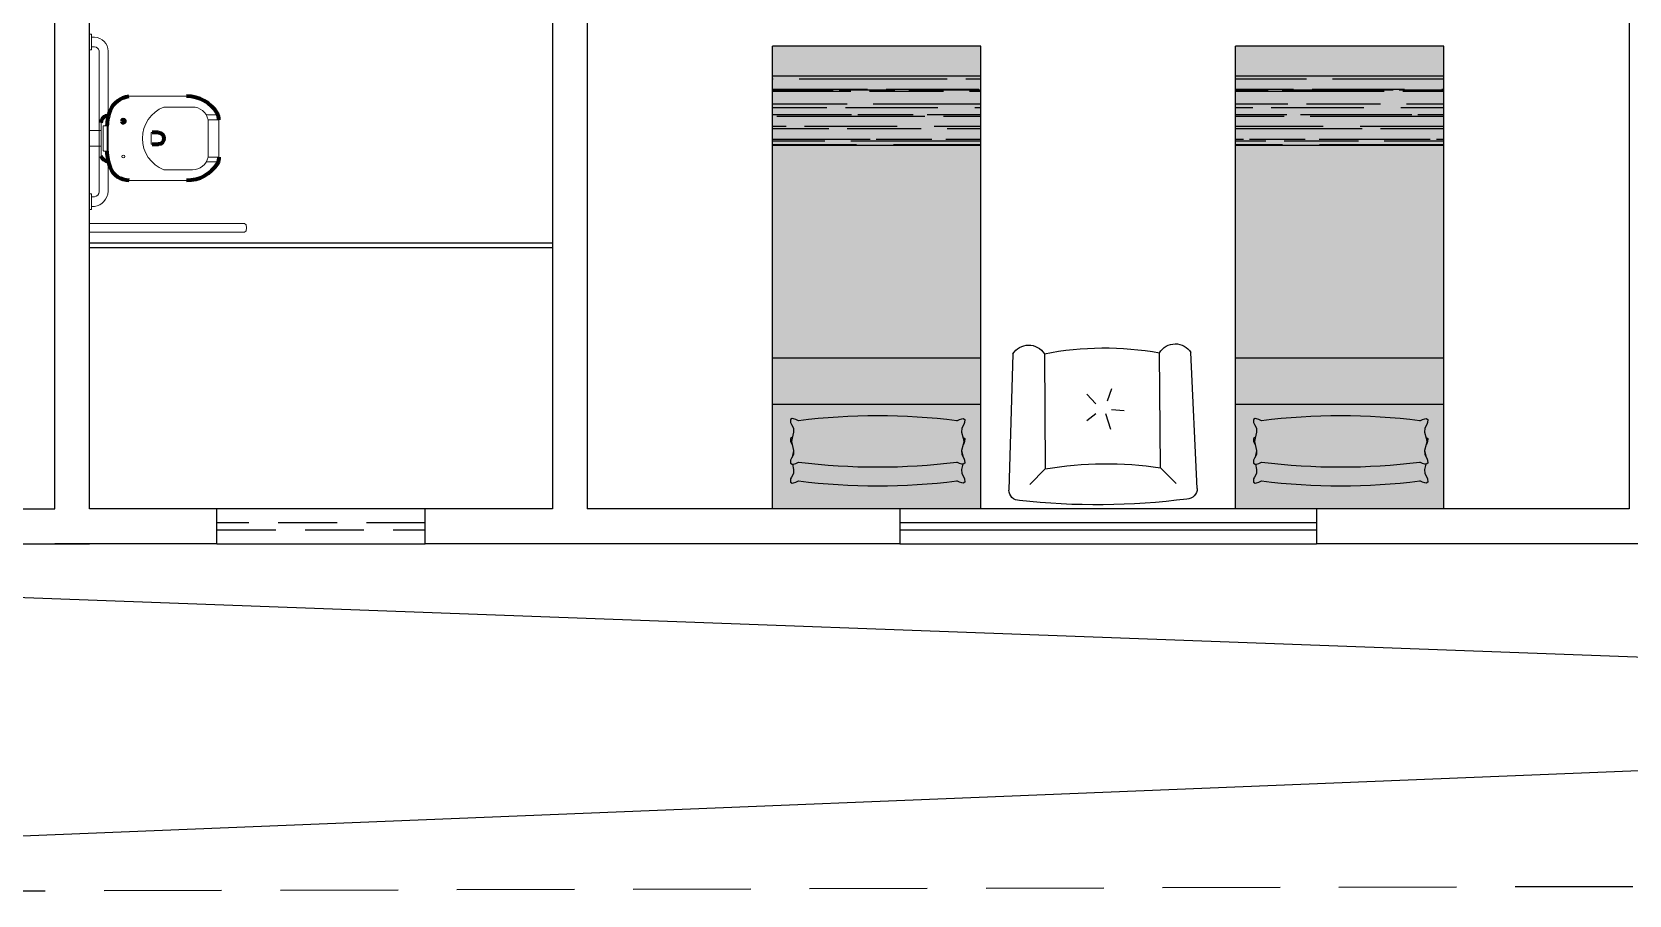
# Model space of a CAD drawing. Header units: centimetres. Extents: x 0 to 1084401, y -139216 to 99734.
# Drawn here: x 909690 to 910380, y 9725 to 10098 of the extents above; entities that cross this region are included whole.
import ezdxf

# ---------------------------------------------------------------- set-up
doc = ezdxf.new("R2010")
doc.units = ezdxf.units.CM
doc.header["$LTSCALE"] = 4
doc.linetypes.add('DASHED2', pattern=[9.524999999999999, 6.35, -3.175])
doc.linetypes.add('HIDDENX2', pattern=[19.049999999999997, 12.7, -6.35])
for name, color, linetype in [('0.1', 1, 'Continuous'), ('0.2', 2, 'Continuous'), ('0.4', 4, 'Continuous'), ('0.6', 6, 'Continuous'), ('AIT-LAY-HTC', 254, 'Continuous'), ('AIT-LAY-MOB', 2, 'Continuous'), ('PDF1_PH - Metal', 253, 'Continuous')]:
    doc.layers.add(name, color=color, linetype=linetype)
doc.layers.add('PDF1_PH - Alv Construir', color=6, linetype='Continuous', lineweight=40)

# ---------------------------------------------------------------- blocks, each defined once
blk = doc.blocks.new('Barra 3')
at = {"layer": 'PDF1_PH - Metal', "lineweight": 9}
for points in [[(19245.14185772219, 25719.83539646618), (19251.99860171888, 25719.83539646618), (19251.99860171888, 25718.97830346659), (19245.14185772219, 25718.97830346659)], [(19314.99755293517, 25719.83539646618), (19321.85473288964, 25719.83539646618), (19321.85473288964, 25718.97830346659), (19314.99755293517, 25718.97830346659)]]:
    blk.add_lwpolyline(points, close=True, dxfattribs=at)
for points in [[(19246.42749722157, 25717.69266396721), (19246.42749722157, 25718.97830346659)], [(19250.7129622195, 25717.69266396721), (19250.7129622195, 25718.97830346659)], [(19252.85569471847, 25715.54993146825), (19314.56900643537, 25715.54993146825)], [(19316.28319243454, 25717.69266396721), (19316.28319243454, 25718.97830346659)], [(19320.56909339026, 25717.69266396721), (19320.56909339026, 25718.97830346659)], [(19252.85569471847, 25711.69301297011), (19314.56900643537, 25711.69301297011)]]:
    blk.add_lwpolyline(points, dxfattribs=at)
for centre, radius, start, end in [((19253.42461139982, 25718.7625743121), 7.078440150872955, 188.6936103182999, 267.1299358179983), ((19253.00712313949, 25717.84408480383), 2.29914551384984, 183.773530933657, 266.2235994042778), ((19314.35059962556, 25717.91549670232), 6.222484964168509, 270.0360541296536, 357.9477482445207), ((19313.99598297072, 25717.76538724945), 2.288361905274916, 284.5016396748188, 358.1815433945518)]:
    blk.add_arc(centre, radius, start, end, dxfattribs=at)
blk = doc.blocks.new('bacia sanit')
at = {"layer": 'PDF1_PH - Metal', "lineweight": 9}
for points in [[(16873.71107896911, 24771.42362813914), (16898.99663033026, 24771.42362813914)], [(16889.13962487723, 24766.70918068363), (16889.56817137702, 24766.70918068363), (16889.99671787682, 24766.70918068363), (16890.42526437661, 24766.70918068363), (16890.8538108764, 24766.70918068363), (16899.42517683005, 24766.70918068363), (16899.85372332984, 24766.70918068363), (16900.28226982964, 24766.70918068363), (16900.71081632943, 24766.70918068363), (16901.13936282922, 24766.70918068363), (16901.56790932902, 24766.70918068363)], [(16912.78775159359, 24763.28080868529), (16907.66906866406, 24763.28080868529)], [(16861.71134101713, 24756.42362873082), (16856.56878301961, 24756.42362873082)], [(16861.71134101713, 24745.84860314918), (16861.71134101713, 24746.138076778), (16861.71134101713, 24759.85243668694), (16861.71134101713, 24760.70952968653)], [(16862.56843401671, 24758.13781472999), (16862.56843401671, 24757.7092682302), (16862.56843401671, 24757.2807217304), (16862.56843401671, 24748.70979173454), (16862.56843401671, 24748.28080927696), (16862.56843401671, 24747.85226277717)], [(16862.99698051651, 24747.42415223516), (16862.99698051651, 24747.42371627738), (16863.4255270163, 24747.42371627738), (16863.85407351609, 24747.42371627738), (16864.28262001589, 24747.42371627738), (16864.28262001589, 24752.99525673247), (16864.28262001589, 24758.56636122978), (16863.85407351609, 24758.56636122978), (16863.4255270163, 24758.56636122978), (16862.99698051651, 24758.56636122978)], [(16908.42508928349, 24761.13807618632), (16912.71055428142, 24761.13807618632), (16913.13910078121, 24761.13807618632)], [(16908.42508928349, 24761.13807618632), (16908.42508928349, 24760.70952968653), (16908.42508928349, 24760.28098318673), (16908.42508928349, 24759.85243668694), (16908.42508928349, 24759.42389018715), (16908.42508928349, 24758.99490772958), (16908.42508928349, 24758.56636122978), (16908.42508928349, 24758.13781472999), (16908.42508928349, 24757.7092682302), (16908.42508928349, 24757.2807217304), (16908.42508928349, 24756.85217523061), (16908.42508928349, 24756.42362873082)], [(16908.42508928349, 24756.42362873082), (16908.42508928349, 24755.99508223102), (16908.42508928349, 24755.56653573123), (16908.42508928349, 24755.13798923144), (16908.42508928349, 24754.70944273164), (16908.42508928349, 24754.28089623185), (16908.42508928349, 24753.85234973206), (16908.42508928349, 24753.42380323226), (16908.42508928349, 24752.99525673247), (16908.42508928349, 24752.56671023268), (16908.42508928349, 24752.13816373289), (16908.42508928349, 24751.70961723309), (16908.42508928349, 24751.2810707333), (16908.42508928349, 24750.85252423351), (16908.42508928349, 24749.99543123392)], [(16913.13910078121, 24761.13807618632), (16913.13910078121, 24760.70952968653), (16913.13910078121, 24760.28098318673), (16913.13910078121, 24759.85243668694), (16913.13910078121, 24759.42389018715), (16913.13910078121, 24758.99490772958), (16913.13910078121, 24758.56636122978), (16913.13910078121, 24758.13781472999), (16913.13910078121, 24757.7092682302), (16913.13910078121, 24757.2807217304), (16913.13910078121, 24756.85217523061), (16913.13910078121, 24756.42362873082), (16913.13910078121, 24755.99508223102), (16913.13910078121, 24755.56653573123), (16913.13910078121, 24755.13798923144), (16913.13910078121, 24754.70944273164), (16913.13910078121, 24754.28089623185), (16913.13910078121, 24753.85234973206), (16913.13910078121, 24753.42380323226), (16913.13910078121, 24752.99525673247), (16913.13910078121, 24752.56671023268), (16913.13910078121, 24752.13816373288), (16913.13910078121, 24751.70961723309), (16913.13910078121, 24751.2810707333), (16913.13910078121, 24750.85252423351), (16913.13910078121, 24750.42397773371), (16913.13910078121, 24749.99543123392), (16913.13910078121, 24749.56688473413), (16913.13910078121, 24749.13833823433), (16913.13910078121, 24748.70979173454), (16913.13910078121, 24748.28080927696), (16913.13910078121, 24747.85226277717), (16913.13910078121, 24747.42371627738), (16913.13910078121, 24746.99516977758), (16913.13910078121, 24746.56662327779), (16913.13910078121, 24746.138076778), (16913.13910078121, 24745.7095302782), (16913.13910078121, 24745.28098377841), (16913.13910078121, 24744.85243727862)], [(16861.71134101713, 24749.56688473413), (16856.56878301961, 24749.56688473413)], [(16884.42517742173, 24750.42397773371), (16883.99663092193, 24750.42397773371), (16883.56808442214, 24750.42397773371), (16883.56808442214, 24750.85252423351), (16883.56808442214, 24751.2810707333), (16883.56808442214, 24751.70961723309), (16883.56808442214, 24752.13816373288), (16883.56808442214, 24752.56671023268), (16883.56808442214, 24752.99525673247), (16883.56808442214, 24753.42380323226), (16883.56808442214, 24753.85234973206), (16883.56808442214, 24754.28089623185), (16883.56808442214, 24754.70944273164), (16883.56808442214, 24755.13798923144), (16883.56808442214, 24755.56653573123), (16883.99663092193, 24755.56653573123), (16883.99744104298, 24755.56734585228)], [(16908.42508928349, 24749.99543123392), (16908.42508928349, 24749.56688473413), (16908.42508928349, 24749.13833823433), (16908.42508928349, 24748.70979173454), (16908.42508928349, 24748.28080927696), (16908.42508928349, 24747.85226277717), (16908.42508928349, 24747.42371627738), (16908.42508928349, 24746.99516977758), (16908.42508928349, 24746.56662327779), (16908.42508928349, 24746.138076778), (16908.42508928349, 24745.7095302782), (16908.42508928349, 24745.28098377841), (16908.42508928349, 24744.85243727862)], [(16912.7877515936, 24742.70970477966), (16907.6148770092, 24742.70970477966)], [(16908.42508928349, 24744.85243727862), (16912.71055428142, 24744.85243727862), (16913.13910078121, 24744.85243727862)], [(16908.42508928349, 24744.85243727862), (16912.71055428142, 24744.85243727862), (16913.13910078121, 24744.85243727862)], [(16901.56790932902, 24739.28133278131), (16901.13936282922, 24739.28133278131), (16900.71081632943, 24739.28133278131), (16900.28226982964, 24739.28133278131), (16899.42517683005, 24739.28133278131), (16890.8538108764, 24739.28133278131), (16890.42526437661, 24739.28133278131), (16889.99671787682, 24739.28133278131), (16889.56817137702, 24739.28133278131), (16889.13962487723, 24739.28133278131)], [(16898.99663033026, 24734.5668853258), (16873.71107896911, 24734.5668853258)]]:
    blk.add_lwpolyline(points, dxfattribs=at)
at = {"layer": 'PDF1_PH - Metal', "lineweight": 211}
for points in [[(16913.13910078121, 24761.13807618632, 0.08652374986579098), (16912.5601488466, 24763.93430940064, 0.2649056019258861), (16898.99663033026, 24771.42362813914)], [(16913.13910078121, 24744.85243727862, -0.08652374986579098), (16912.5601488466, 24742.0562040643, -0.2649056019258861), (16898.99663033026, 24734.5668853258)]]:
    blk.add_lwpolyline(points, format="xyb", dxfattribs=at)
blk.add_lwpolyline([(16889.13962487723, 24752.99525673247), (16889.13962487723, 24752.99525673247), (16889.13962487723, 24752.99525673247)], dxfattribs=at)
at = {"layer": 'PDF1_PH - Metal', "lineweight": 9}
blk.add_circle((16871.35429119914, 24760.92358495753), 0.6430377285807504, dxfattribs=at)
at = {"layer": 'PDF1_PH - Metal', "lineweight": 211}
blk.add_circle((16871.35429119914, 24745.4954750072), 0.6430377285807504, dxfattribs=at)
for centre, radius, start, end in [((16873.97755076072, 24762.47483464584), 8.94849855074624, 90.32165930592623, 157.8055529537156), ((16890.78227264866, 24757.22271283105), 26.53369519454447, 161.0139296208047, 177.0973389625547), ((16864.79572645151, 24759.86013423894), 3.199203984476569, 88.16607237225546, 164.6032088854475), ((16885.37709123892, 26015.0748689311), 1259.508278705145, 269.9347230283288, 270.0652769716712), ((16885.37709123892, 23700.8345760275), 1049.590382611246, 89.92166763752519, 90.07833236247481), ((16886.54773971925, 24752.99569269004), 2.585261260353408, 275.8679396431668, 84.13206045255166), ((16864.7720442973, 24745.99333996359), 3.064123580200214, 177.2925714783312, 274.2592874148013), ((16892.19590696531, 24749.58474156546), 27.99681443693976, 184.4269647530196, 198.8012709750274), ((16875.20220854027, 24744.92084199191), 10.46077846249875, 204.6269905978502, 261.8048702837525)]:
    blk.add_arc(centre, radius, start, end, dxfattribs=at)
at = {"layer": 'PDF1_PH - Metal', "lineweight": 9}
for centre, radius, start, end in [((16894.39901415799, 24752.99525673247), 14.6878482339949, 110.9821810202764, 249.0178189797236), ((16901.64556657512, 24759.7991413133), 6.910475725114796, 11.17196656108775, 90.64388130159239), ((16862.9969805165, 24758.13781472999), 0.4285464997919917, 89.99999999951359, 180), ((16862.9969805165, 24747.85269873495), 0.4285464997919917, 180, 270.0000000004864), ((16901.64556657512, 24746.19137215165), 6.910475725128292, 269.3561186984086, 348.8280334388647)]:
    blk.add_arc(centre, radius, start, end, dxfattribs=at)
blk = doc.blocks.new('CAMA-SOLTEIRO')
h = blk.add_hatch()
h.set_pattern_fill('AR-RROOF', color=256, scale=0.08, style=0)
h.set_pattern_definition([(0, (-259.2971654992087, -62.25848343646964), (0.176, 0.08), [1.2, -0.16, 0.4, -0.08]), (0, (-259.1907654992087, -62.21848343646964), (-0.08, 0.1064), [0.24, -0.0264, 0.48, -0.06]), (0, (-259.2571654992087, -62.19048343646964), (0.416, 0.0536), [0.64, -0.112, 0.32, -0.08])])
h.paths.add_polyline_path([(0.4499999999999886, -1.569999999997059), (-0.4500000000000455, -1.569999999997044), (-0.4500000000000455, -1.869999999999941), (0.4499999999999886, -1.869999999999969)])
at = {"layer": 'AIT-LAY-HTC'}
h = blk.add_hatch(color=254, dxfattribs=at)
h.paths.add_polyline_path([(0.4499999999999886, -0.6535763996212509), (-0.4499999999999886, -0.6535763996212509), (-0.4499999999999886, -1.569999999997044), (0.4499999999999886, -1.569999999997044)])
h.paths.add_polyline_path([(0.4499999999999886, -2.131628207280301e-14), (-0.4499999999999886, -7.105427357601002e-15), (-0.4500000000000455, -0.4535763996212623), (0.4499999999999886, -0.4535763996212623)])
h.paths.add_polyline_path([(0.3716982436171747, -0.373121244349754), (0.3723867664295994, -0.3861706267807321), (0.3655536251368972, -0.390699628518469), (0.3589239480322135, -0.390246726289142), (0.3496964401738865, -0.3873305654911334), (0.3375292817262334, -0.3814624037465322, -0.06240135273612517), (-0.3458491167673401, -0.3814624037465322), (-0.3580162752151068, -0.3873305654911476), (-0.3672437830732633, -0.3902467262891278), (-0.3738734601780038, -0.3906996285184547), (-0.3807066014707061, -0.3861706267807179), (-0.3800180786582814, -0.3731212443497398), (-0.3760551388454587, -0.3650755000255188), (-0.3677125645626802, -0.3491925823837292), (-0.367078841438115, -0.3321323483973302), (-0.3724699016728437, -0.3091402599489683), (-0.3738734601780038, -0.3092361431671051), (-0.3807066014707061, -0.3047071414293683), (-0.3800180786582814, -0.2916577589983902), (-0.3760551388454587, -0.2836120146741834), (-0.3731809529210182, -0.2781400276378534), (-0.3671426902825488, -0.2523877149917055), (-0.3671057082908646, -0.2513921359974702), (-0.3671426902825488, -0.2503965570033344), (-0.373180952921075, -0.2246442443571155), (-0.3760551388455156, -0.2191722573209276), (-0.3800180786582814, -0.2111265129965787), (-0.3807066014707061, -0.1980771305656006), (-0.3738734601780038, -0.1935481288278922), (-0.3724699016728437, -0.1936440120460148), (-0.367078841438115, -0.1706519235976387), (-0.3677125645626802, -0.1535916896112397), (-0.3760551388455156, -0.1377087719694785), (-0.3800180786582814, -0.1296630276452575), (-0.3807066014707061, -0.116613645214251), (-0.3738734601780038, -0.1120846434765284), (-0.3672437830733202, -0.1125375457058411), (-0.3580162752149931, -0.1154537065038497), (-0.3458491167673401, -0.1213218682484509, -0.06240135273612597), (0.3375292817262334, -0.1213218682484509), (0.3496964401739433, -0.1154537065038497), (0.3589239480322135, -0.1125375457058553), (0.3655536251368972, -0.1120846434765284), (0.3723867664295994, -0.1166136452142652), (0.3716982436171747, -0.1296630276452575), (0.3677353038042952, -0.1377087719695922), (0.3593927295215735, -0.1535916896112681), (0.3587590063970083, -0.1706519235976671), (0.364150066631737, -0.193644012046029), (0.3655536251368972, -0.193548128827878), (0.3723867664295994, -0.1980771305656006), (0.3716982436171747, -0.2111265129965929), (0.3677353038042384, -0.2191722573211123), (0.3648611178799115, -0.2246442443571297), (0.3588228552414421, -0.250396557003306), (0.358785873249758, -0.251392135997456), (0.3588228552414421, -0.2523877149917482), (0.3648611178799115, -0.2781400276378392), (0.3677353038042952, -0.2836120146742545), (0.3716982436171747, -0.2916577589984044), (0.3723867664295994, -0.3047071414293683), (0.3655536251368972, -0.3092361431670909), (0.364150066631737, -0.3091402599489825), (0.3587590063970083, -0.3321323483973586), (0.3593927295215735, -0.3491925823837292), (0.3677353038044657, -0.3650755000253483)], flags=16)
h.paths.add_polyline_path([(-0.4500000000000455, -1.869999999999926), (-0.4499999999999886, -1.99999999999995), (0.4499999999999886, -1.99999999999995), (0.4499999999999886, -1.869999999999969)])
h = blk.add_hatch(color=252, dxfattribs=at)
edge = h.paths.add_edge_path()
edge.add_line((0.3677353038042384, -0.1377087719696206), (0.3716982436171179, -0.1296630276452433))
edge.add_line((0.3716982436171747, -0.1296630276452433), (0.3723867664295994, -0.1166136452142652))
edge.add_line((0.3723867664295994, -0.1166136452142652), (0.3655536251368972, -0.1120846434765284))
edge.add_line((0.3655536251368972, -0.1120846434765284), (0.3589239480322135, -0.1125375457058411))
edge.add_line((0.3589239480322135, -0.1125375457058553), (0.3496964401739433, -0.1154537065038497))
edge.add_line((0.3496964401739433, -0.1154537065038355), (0.3375292817262334, -0.1213218682484509))
edge.add_ellipse((-0.004159917520553336, -2.848495806804841), major_axis=(1.943480023054445, 1.943480023054444), ratio=0.9999999999999957, start_angle=37.85859147788927, end_angle=52.14140852211052)
edge.add_line((-0.3458491167673401, -0.1213218682484651), (-0.35801627521505, -0.1154537065038497))
edge.add_line((-0.35801627521505, -0.1154537065038497), (-0.3672437830732633, -0.1125375457058553))
edge.add_line((-0.3672437830733202, -0.1125375457058553), (-0.3738734601780607, -0.1120846434765284))
edge.add_line((-0.3738734601780607, -0.1120846434765426), (-0.380706601470763, -0.116613645214251))
edge.add_line((-0.3807066014707061, -0.116613645214251), (-0.3800180786582814, -0.1296630276452433))
edge.add_line((-0.3800180786582814, -0.1296630276452433), (-0.3760551388454587, -0.1377087719697059))
edge.add_line((-0.3760551388454019, -0.1377087719697201), (-0.3677125645626802, -0.1535916896112681))
edge.add_line((-0.3677125645626802, -0.1535916896112681), (-0.367078841438115, -0.1706519235976671))
edge.add_line((-0.367078841438115, -0.1706519235976671), (-0.3724699016728437, -0.1936440120460148))
edge.add_line((-0.3724699016728437, -0.1936440120460148), (-0.3672437830733202, -0.1940010310572049))
edge.add_line((-0.3672437830733202, -0.1940010310572049), (-0.35801627521505, -0.1969171918551993))
edge.add_line((-0.35801627521505, -0.1969171918551993), (-0.3458491167673401, -0.2027853535998148))
edge.add_ellipse((-0.004159917520553336, -2.929959292156191), major_axis=(1.943480023054446, 1.943480023054447), ratio=0.9999999999999976, start_angle=37.85859147788932, end_angle=52.14140852211062, ccw=False)
edge.add_line((0.3375292817262334, -0.2027853535998148), (0.3496964401739433, -0.1969171918551851))
edge.add_line((0.3496964401739433, -0.1969171918551709), (0.3589239480322703, -0.1940010310572049))
edge.add_line((0.3589239480322135, -0.1940010310572049), (0.364150066631737, -0.193644012046029))
edge.add_line((0.364150066631737, -0.193644012046029), (0.3587590063970083, -0.1706519235976671))
edge.add_line((0.3587590063970083, -0.1706519235976671), (0.3593927295215735, -0.1535916896112681))
edge.add_line((0.3593927295215735, -0.1535916896112681), (0.3677353038042952, -0.1377087719696206))
edge = h.paths.add_edge_path()
edge.add_line((0.3585894172769599, -0.2513921359974987), (0.3588228552414421, -0.250396557003306))
edge.add_line((0.3588228552414421, -0.250396557003306), (0.3593927295215735, -0.2350551749626035))
edge.add_line((0.3593927295215735, -0.2350551749626035), (0.367735303804352, -0.2191722573207713))
edge.add_line((0.367735303804352, -0.2191722573207713), (0.3716982436171747, -0.2111265129966071))
edge.add_line((0.3716982436171747, -0.2111265129966071), (0.3723867664295994, -0.198077130565629))
edge.add_line((0.3723867664295994, -0.198077130565629), (0.3655536251368972, -0.1935481288278922))
edge.add_line((0.3655536251368972, -0.193548128827878), (0.3589239480322135, -0.1940010310571907))
edge.add_line((0.3589239480322135, -0.1940010310572049), (0.3496964401739433, -0.1969171918551993))
edge.add_line((0.3496964401739433, -0.1969171918551993), (0.3375292817262334, -0.2027853535998148))
edge.add_ellipse((-0.004159917520553336, -2.929959292156191), major_axis=(1.94348002305446, 1.94348002305446), ratio=0.9999999999999964, start_angle=37.85859147788919, end_angle=52.14140852211058)
edge.add_line((-0.3458491167673401, -0.2027853535998148), (-0.3580162752149931, -0.1969171918552135))
edge.add_line((-0.3580162752149931, -0.1969171918552135), (-0.3672437830733202, -0.1940010310571907))
edge.add_line((-0.3672437830733202, -0.1940010310571907), (-0.3738734601780038, -0.1935481288278638))
edge.add_line((-0.3738734601780038, -0.193548128827878), (-0.3807066014707061, -0.1980771305656006))
edge.add_line((-0.3807066014707061, -0.1980771305656006), (-0.3800180786582814, -0.2111265129965929))
edge.add_line((-0.3800180786582814, -0.2111265129965929), (-0.376055138845345, -0.2191722573210413))
edge.add_line((-0.376055138845345, -0.2191722573210413), (-0.3677125645626802, -0.2350551749625893))
edge.add_line((-0.3677125645626802, -0.2350551749626035), (-0.3671426902825488, -0.250396557003306))
edge.add_line((-0.3671426902825488, -0.2503965570032918), (-0.3669092523180666, -0.2513921359974702))
edge.add_line((-0.3669092523180666, -0.2513921359974702), (-0.3732120659238944, -0.278272720073609))
edge.add_line((-0.3732120659238944, -0.278272720073609), (-0.3759659441697067, -0.2921238786731593))
edge.add_line((-0.3759659441697067, -0.2921238786731593), (-0.3732120659238944, -0.3059750372728232))
edge.add_line((-0.3732120659238944, -0.3059750372728232), (-0.367078841438115, -0.3321323483973302))
edge.add_line((-0.367078841438115, -0.3321323483973302), (-0.3677125645626802, -0.3491925823837292))
edge.add_line((-0.3677125645626802, -0.3491925823837292), (-0.3760551388454587, -0.3650755000255756))
edge.add_line((-0.3760551388454587, -0.3650755000255756), (-0.3800180786582814, -0.3731212443497398))
edge.add_line((-0.3800180786582814, -0.3731212443497398), (-0.3807066014707061, -0.3861706267807179))
edge.add_line((-0.3807066014707061, -0.3861706267807179), (-0.3738734601780607, -0.3906996285184547))
edge.add_line((-0.3738734601780607, -0.390699628518469), (-0.3672437830733202, -0.390246726289142))
edge.add_line((-0.3672437830733202, -0.3902467262891278), (-0.35801627521505, -0.3873305654911192))
edge.add_line((-0.3580162752149931, -0.3873305654911192), (-0.3458491167673401, -0.381462403746518))
edge.add_ellipse((-0.004159917520553336, 2.345711534809816), major_axis=(1.943480023054408, 1.943480023054407), ratio=0.9999999999999963, start_angle=217.8585914778892, end_angle=232.1414085221106)
edge.add_line((0.3375292817262334, -0.3814624037465322), (0.3496964401739433, -0.3873305654911476))
edge.add_line((0.3496964401739433, -0.3873305654911476), (0.3589239480321567, -0.390246726289142))
edge.add_line((0.3589239480321567, -0.390246726289142), (0.3655536251368403, -0.3906996285184832))
edge.add_line((0.3655536251368972, -0.390699628518469), (0.3723867664295994, -0.3861706267807321))
edge.add_line((0.3723867664295994, -0.3861706267807321), (0.3716982436171747, -0.373121244349754))
edge.add_line((0.3716982436171747, -0.3731212443497398), (0.3677353038042384, -0.3650755000254762))
edge.add_line((0.3677353038042384, -0.3650755000254762), (0.3593927295215735, -0.3491925823837292))
edge.add_line((0.3593927295215735, -0.3491925823837292), (0.3587590063970083, -0.3321323483973302))
edge.add_line((0.3587590063970083, -0.3321323483973444), (0.3648922308827878, -0.3059750372727663))
edge.add_line((0.3648922308827878, -0.3059750372727521), (0.3676461091286001, -0.2921238786731735))
edge.add_line((0.3676461091286001, -0.2921238786731735), (0.3648922308827878, -0.2782727200736659))
edge.add_line((0.3648922308827878, -0.2782727200736659), (0.3585894172769599, -0.2513921359974987))
for points in [[(0.4499999999999886, -0.6535763996212509), (0.4499999999999886, -0.4535763996212623), (-0.4499999999999886, -0.4535763996212623), (-0.4499999999999886, -0.6535763996212509)], [(-0.4499999999999886, -1.569999999997044), (0.4499999999999886, -1.569999999997044), (0.4499999999999886, -1.869999999999955), (-0.4499999999999886, -1.869999999999955)]]:
    blk.add_hatch(color=252, dxfattribs=at).paths.add_polyline_path(points)
for p, q in [((-0.4500000000000455, 7.105427357601002e-15), (0.4499999999999886, -7.105427357601002e-15)), ((-0.4500000000000455, 7.105427357601002e-15), (-0.4499999999999886, -1.99999999999995)), ((0.4499999999999886, -7.105427357601002e-15), (0.4499999999999886, -1.99999999999995)), ((0.4499999999999886, -0.05000000000000426), (0.4499999999999886, -1.949999999999953)), ((0.4499999999999886, -0.4535763996212623), (-0.4499999999999886, -0.4535763996212623)), ((0.4499999999999886, -0.6535763996212509), (-0.4499999999999886, -0.6535763996212509)), ((-0.4499999999999886, -1.569999999997044), (0.4499999999999886, -1.569999999997044)), ((-0.4499999999999886, -1.869999999999941), (0.4499999999999886, -1.869999999999955)), ((-0.4499999999999886, -1.99999999999995), (0.4499999999999886, -1.99999999999995))]:
    blk.add_line(p, q)
for points in [[(-0.3724699016728437, -0.1936440120460148), (-0.367078841438115, -0.1706519235976529), (-0.3677125645626802, -0.1535916896112539), (-0.3760551388454587, -0.1377087719695353), (-0.3800180786582814, -0.1296630276452433), (-0.3807066014707061, -0.1166136452142652), (-0.3738734601780038, -0.1120846434765284), (-0.3672437830733202, -0.1125375457058553), (-0.35801627521505, -0.1154537065038497), (-0.3458491167673401, -0.1213218682484651)], [(0.364150066631737, -0.1936440120460148), (0.3587590063970083, -0.1706519235976671), (0.3593927295215735, -0.1535916896112539), (0.3677353038042952, -0.1377087719695496), (0.3716982436171747, -0.1296630276452575), (0.3723867664295994, -0.1166136452142652), (0.3655536251368972, -0.1120846434765284), (0.3589239480322135, -0.1125375457058553), (0.3496964401739433, -0.1154537065038497), (0.3375292817262334, -0.1213218682484651)], [(-0.3458491167673401, -0.3814624037465322), (-0.35801627521505, -0.3873305654911476), (-0.3672437830733202, -0.3902467262891278), (-0.3738734601780038, -0.3906996285184547), (-0.3807066014707061, -0.3861706267807179), (-0.3800180786582814, -0.3731212443497398), (-0.3760551388454587, -0.3650755000254478), (-0.3677125645626802, -0.3491925823837292), (-0.367078841438115, -0.3321323483973302), (-0.3732120659238944, -0.3059750372727663), (-0.3759659441697067, -0.2921238786731593), (-0.3732120659238944, -0.2782727200735664), (-0.367078841438115, -0.2521154089490025), (-0.3677125645626802, -0.2350551749626035), (-0.3760551388454587, -0.219172257320885), (-0.3800180786582814, -0.2111265129965929), (-0.3807066014707061, -0.1980771305656148), (-0.3738734601780038, -0.193548128827878), (-0.3672437830733202, -0.1940010310572049), (-0.35801627521505, -0.1969171918551993), (-0.3458491167673401, -0.2027853535998148)], [(0.3375292817262334, -0.3814624037465322), (0.3496964401739433, -0.3873305654911476), (0.3589239480322135, -0.390246726289142), (0.3655536251368972, -0.390699628518469), (0.3723867664295994, -0.3861706267807321), (0.3716982436171747, -0.373121244349754), (0.3677353038042952, -0.365075500025462), (0.3593927295215735, -0.3491925823837434), (0.3587590063970083, -0.3321323483973444), (0.3648922308827878, -0.3059750372727805), (0.3676461091286001, -0.2921238786731735), (0.3648922308827878, -0.2782727200735806), (0.3587590063970083, -0.2521154089490167), (0.3593927295215735, -0.2350551749626035), (0.3677353038042952, -0.219172257320885), (0.3716982436171747, -0.2111265129966071), (0.3723867664295994, -0.1980771305656148), (0.3655536251368972, -0.193548128827878), (0.3589239480322135, -0.1940010310572049), (0.3496964401739433, -0.1969171918551993), (0.3375292817262334, -0.2027853535998148)], [(-0.3671426902825488, -0.2523877149916771), (-0.367078841438115, -0.2506688630459806), (-0.373180952921075, -0.2246442443571155)], [(0.3588228552414421, -0.2523877149916913), (0.3587590063970083, -0.2506688630459948), (0.3648611178799115, -0.2246442443571155)], [(-0.3724699016728437, -0.3091402599489825), (-0.3738734601780038, -0.3092361431671051), (-0.3807066014707061, -0.3047071414293683), (-0.3800180786582814, -0.2916577589983902), (-0.3760551388454587, -0.2836120146740981), (-0.373180952921075, -0.2781400276378818)], [(0.364150066631737, -0.3091402599489825), (0.3655536251368972, -0.3092361431671051), (0.3723867664295994, -0.3047071414293825), (0.3716982436171747, -0.2916577589983902), (0.3677353038042952, -0.2836120146740981), (0.3648611178799115, -0.2781400276378818)]]:
    blk.add_lwpolyline(points)
for centre, radius, start, end in [((-0.004159917520553336, -2.848495806804841), 2.748495806804713, 82.85859147788834, 97.14140852211166), ((-0.004159917520553336, -2.929959292156191), 2.748495806804713, 82.85859147788834, 97.14140852211166), ((-0.004159917520553336, 2.345711534809816), 2.748495806804664, 262.8585914778884, 277.1414085221116)]:
    blk.add_arc(centre, radius, start, end)
blk = doc.blocks.new('Poltrona08')
for p, q in [((-49.37355434940944, -15.72616752609145), (-49.37355434940944, 39.27383247390898)), ((5.626445650590281, 39.27383247390898), (5.626445650590281, -15.72616752609145)), ((-29.2909328934294, 16.36152345113095), (-25.06770044392762, 13.07900181849368)), ((-20.37521952551106, 13.07900181849368), (-18.02898095166735, 20.58190801911918)), ((-25.06770044392762, 8.389687141740989), (-29.2909328934294, 3.700372464987946)), ((-17.55973248275292, 11.20327594779246), (-11.45950615759236, 11.67220877437826)), ((-19.43672258768149, 6.982894097625572), (-17.27983121032299, 1.207633293280477))]:
    blk.add_line(p, q)
for points in [[(-64.37355434940893, -15.72616752609145), (-66.8735543494095, 49.27383247390912)], [(-49.37355434940943, 39.27383247390898), (-56.87355434940936, 46.77383247390891)], [(5.626445650590281, 39.27383247390898), (13.12644565059021, 46.77383247390891)], [(23.12644565059071, 49.27383247390912), (20.62644565059085, -15.72616752609145)]]:
    blk.add_lwpolyline(points)
for centre, radius, start, end in [((-61.87355434940979, 49.27383247390912), 4.999999999999893, 89.99999999999795, 179.9999999999999), ((-21.87355434940922, -276.1504985630796), 332.8366544436498, 83.0975626029274, 96.90243739707266), ((18.12644565059099, 49.27383247390912), 4.999999999999893, 0, 90.00000000000203), ((-21.87355434940922, 208.7364681285423), 171.6794538755731, 260.782525588539, 279.2174744114608), ((-56.87355434940866, -11.05950085942512), 8.833333333333096, 211.8907918018441, 328.1092081981547), ((-21.87355434940887, 134.2738324739405), 152.5000000000315, 259.6111421845325, 280.3888578154674), ((13.12644565059056, -11.05950085942476), 8.833333333333284, 211.8907918018461, 328.1092081981539)]:
    blk.add_arc(centre, radius, start, end)

msp = doc.modelspace()

# ---------------------------------------------------------------- linework, layer by layer
at = {"layer": '0.1'}
for p, q in [((909715.2346801861, 10007.01251930817), (909915.2346801861, 10007.01251930817)), ((909715.2346801861, 10005.01251930817), (909915.2346801861, 10005.01251930817))]:
    msp.add_line(p, q, dxfattribs=at)
at = {"layer": '0.1', "linetype": 'DASHED2'}
for p, q in [((909860.2346801863, 9886.012519308175), (909770.2346801861, 9886.012519308175)), ((909770.2346801861, 9883.012519308175), (909860.2346801863, 9883.012519308175))]:
    msp.add_line(p, q, dxfattribs=at)
at = {"layer": '0.1', "linetype": 'HIDDENX2'}
msp.add_lwpolyline([(912896.4807400478, 9735.708614583731), (909055.9373139356, 9725.209620317313)], dxfattribs=at)
at = {"layer": '0.2'}
for p, q in [((910245.2346801861, 9892.012519308175), (910065.2346801861, 9892.012519308175)), ((910245.2346801861, 9886.012519308175), (910065.2346801861, 9886.012519308175)), ((910065.2346801861, 9883.012519308175), (910245.2346801861, 9883.012519308175)), ((910065.2346801861, 9877.012519308175), (910245.2346801861, 9877.012519308175))]:
    msp.add_line(p, q, dxfattribs=at)
at = {"layer": '0.4'}
for p, q in [((912810.2346801861, 9877.01251930817), (909055.9373139356, 9725.209620317313)), ((909055.9373139356, 9876.914147122683, 72875.6003670343), (912896.4807400478, 9735.708614583731))]:
    msp.add_line(p, q, dxfattribs=at)
at = {"layer": '0.6'}
for p, q in [((909770.2346801861, 9877.012519308175), (909770.2346801861, 9892.012519308175)), ((909860.2346801863, 9892.012519308175), (909770.2346801861, 9892.012519308175)), ((909860.2346801861, 9877.012519308175), (909860.2346801861, 9892.012519308175)), ((910065.2346801861, 9892.012519308175), (910065.2346801861, 9877.012519308175)), ((910245.2346801861, 9892.012519308175), (910245.2346801861, 9877.012519308175)), ((909770.2346801861, 9877.012519308175), (909860.2346801863, 9877.012519308175))]:
    msp.add_line(p, q, dxfattribs=at)
for points in [[(909637.7346801861, 9892.012519308175), (909700.2346801861, 9892.012519308175), (909700.2346801861, 10792.01251930817), (909557.7346801861, 10792.01251930817)], [(909715.2346801861, 9892.012519308175), (909715.2346801861, 10252.01251930817)], [(910370.2346801861, 10252.01251930817), (910380.2346801861, 10252.01251930817), (910380.2346801861, 9892.012519308175), (910245.2346801861, 9892.012519308175)], [(909915.2346801861, 10122.01251930817), (909915.2346801861, 9892.012519308175), (909860.2346801861, 9892.012519308175)], [(909930.2346801861, 10122.01251930817), (909930.2346801861, 9892.012519308175)], [(909770.2346801861, 9892.012519308175), (909715.2346801861, 9892.012519308175)], [(910065.2346801861, 9892.012519308175), (909930.2346801861, 9892.012519308175)], [(909637.7346801861, 9877.012519308175), (909715.2346801861, 9877.012519308175)], [(909770.2346801861, 9877.012519308175), (909700.2346801861, 9877.012519308175)], [(909930.2346801861, 9877.012519308175), (909860.2346801861, 9877.012519308175)], [(910065.2346801861, 9877.012519308175), (909915.2346801861, 9877.012519308175)], [(910395.2346801861, 9877.012519308175), (910245.2346801861, 9877.012519308175)]]:
    msp.add_lwpolyline(points, dxfattribs=at)
at = {"layer": 'PDF1_PH - Metal', "lineweight": 9}
for points in [[(909782.1485100203, 10015.35645033959), (909715.2346801861, 10015.35645033959)], [(909782.1485100203, 10011.54949734122), (909715.2346801861, 10011.54949734122)]]:
    msp.add_lwpolyline(points, dxfattribs=at)
msp.add_open_spline([(909782.1485100203, 10011.54949734122), (909783.4174943531, 10011.54949734122), (909783.4174943531, 10015.35645033959), (909782.1485100203, 10015.35645033959)], degree=3, dxfattribs=at)

# ---------------------------------------------------------------- block references
at = {"layer": '0.2', "xscale": -0.904434194830291, "yscale": 0.904434194830291, "zscale": 0.904434194830291, "rotation": 180.4861929394355}
msp.add_blockref('Poltrona08', (910172.4422041584, 9945.267042317277), dxfattribs=at)
at = {"layer": 'AIT-LAY-MOB', "ltscale": 3, "xscale": 99.99999651281604, "yscale": 99.99999651281604, "zscale": 99.99999651281604, "rotation": 179.999964036215}
for p in [(910055.2346754784, 9892.012491062296), (910255.2346817554, 9892.012547554075)]:
    msp.add_blockref('CAMA-SOLTEIRO', p, dxfattribs=at)
at = {"layer": 'PDF1_PH - Alv Construir'}
for name, p, xscale, yscale, zscale, rotation in [('Barra 3', (935101.8754732136, -8974.386913501216, 77800), 0.9870452279999999, 0.9870452279999999, 0.9870452279999999, 89.99999999999999), ('bacia sanit', (893077.0389024529, 34484.44909312155), -0.9870452279999995, 0.9870452279999995, 0.9870452279999995, 180)]:
    msp.add_blockref(name, p, dxfattribs=dict(at, xscale=xscale, yscale=yscale, zscale=zscale, rotation=rotation))

doc.saveas('drawing.dxf')
